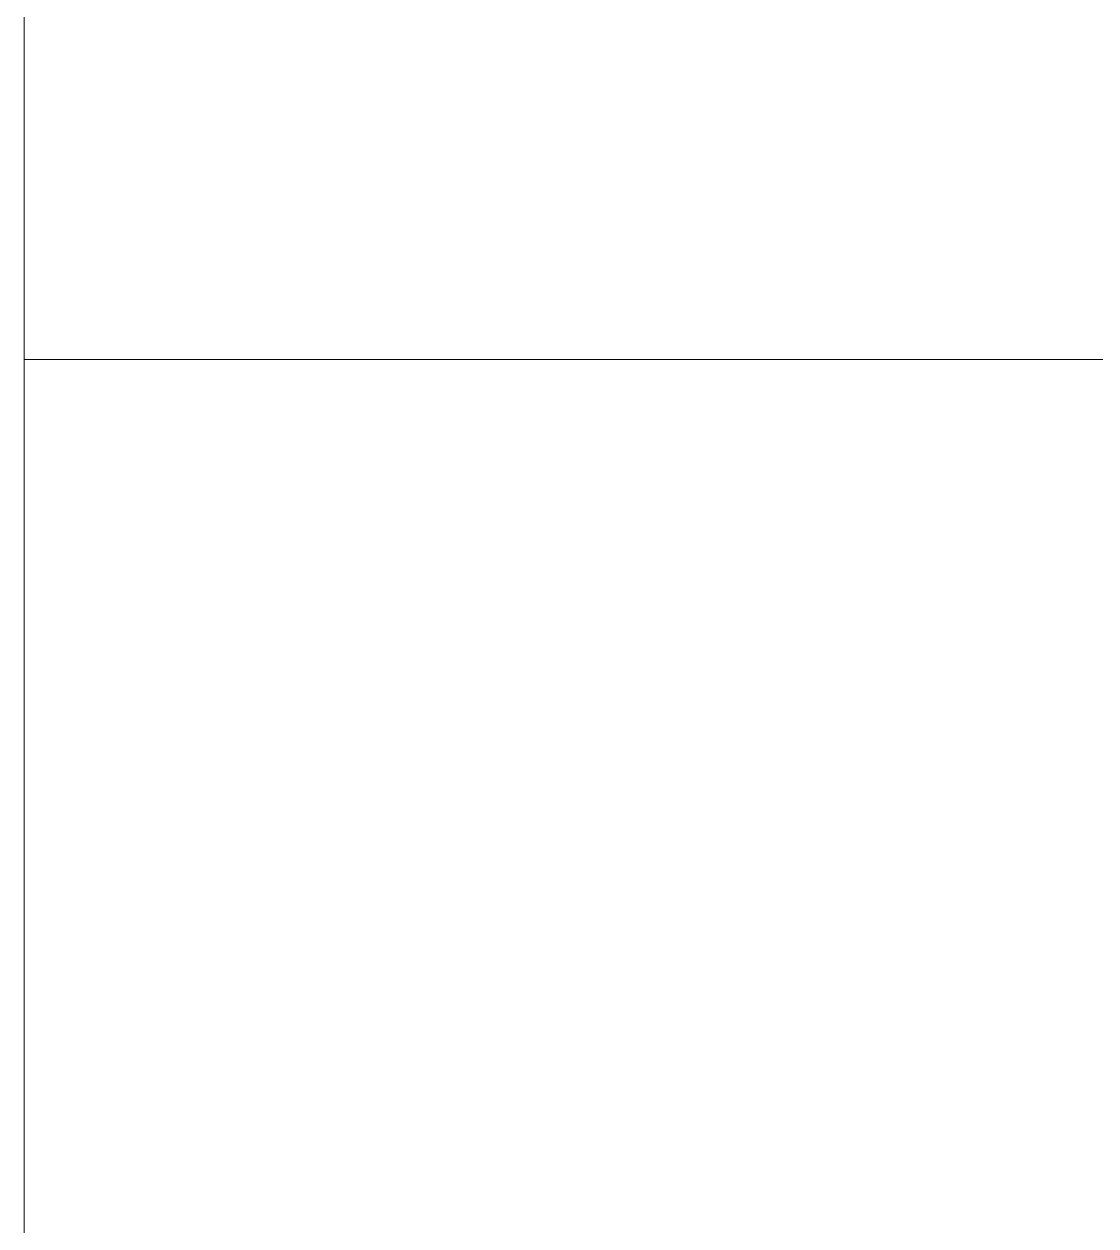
# Model space of a CAD drawing. Header units: inches. Extents: x -4169 to -1846, y 9706 to 12377.
# Drawn here: x -3851.8487 to -3851.4703, y 10474.4577 to 10474.882 of the extents above; entities that cross this region are included whole.
import ezdxf

# ---------------------------------------------------------------- set-up
doc = ezdxf.new("R2010")
doc.units = ezdxf.units.IN
doc.header["$MEASUREMENT"] = 0
for name, color, linetype, lineweight in [('0-1', 7, 'Continuous', 5), ('0-2', 50, 'Continuous', 18), ('A-GLAZ-1', 250, 'Continuous', 9)]:
    doc.layers.add(name, color=color, linetype=linetype, lineweight=lineweight)

# ---------------------------------------------------------------- blocks, each defined once
blk = doc.blocks.new('Window-Double_Hung-Andersen-400_Series-Tilt_Wash - 3nd Floor-2636363-ENLARGED RCP - 3RD FLOOR PLAN')
at = {"layer": 'A-GLAZ-1'}
for p, q in [((20.57422, -4.4375), (-20.57422, -4.4375)), ((-18.94922, -4.4375), (18.94922, -4.4375)), ((20.57422, -5.0625), (20.57422, -4.4375))]:
    blk.add_line(p, q, dxfattribs=at)
blk = doc.blocks.new('CTR - 1st Phase - Shell_rvt-1-ENLARGED RCP - 3RD FLOOR PLAN')
at = {"layer": '0-2', "rotation": 89.99999999999991}
for p in [(-3856.28624, 10492.5894), (-3856.28624, 10454.1894)]:
    blk.add_blockref('Window-Double_Hung-Andersen-400_Series-Tilt_Wash - 3nd Floor-2636363-ENLARGED RCP - 3RD FLOOR PLAN', p, dxfattribs=at)

msp = doc.modelspace()

# ---------------------------------------------------------------- block references
at = {"layer": '0-1'}
msp.add_blockref('CTR - 1st Phase - Shell_rvt-1-ENLARGED RCP - 3RD FLOOR PLAN', (0, 0), dxfattribs=at)

doc.saveas('drawing.dxf')
